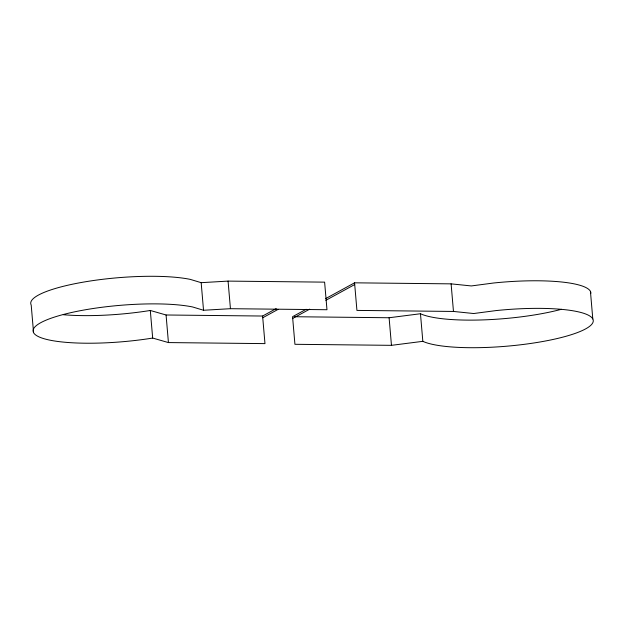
<?xml version="1.0" encoding="UTF-8"?>
<svg xmlns="http://www.w3.org/2000/svg" width="624" height="624" viewBox="0 0 624 624"><rect width="100%" height="100%" fill="white"/><g stroke="black" fill="none" stroke-linecap="round" stroke-linejoin="round"><path stroke-width="0.94" d="M63.289 314.722A88.429 18.236 -4.9 0 0 150.306 310.471L166.07 314.987L262.61 316.033L276.198 308.599M262.759 317.756L278.047 309.395M306.15 309.278L292.562 316.703L294.926 344.3L391.466 345.337L422.83 341.328A88.429 18.236 -4.9 0 0 529.308 343.652A88.429 18.236 -4.9 0 0 591.677 317.476A88.429 18.236 -4.9 0 0 496.072 310.58L473.694 313.529L453.469 311.446L356.928 310.409L354.565 282.82L451.105 283.858L471.323 285.94L493.701 282.992A88.429 18.236 -4.9 0 1 590.905 293.249M325.689 298.6L354.565 282.82M292.711 318.435L309.699 309.145M325.837 300.323L354.713 284.544M294.489 316.727L389.103 317.749L420.467 313.739A88.429 18.236 -4.9 0 0 561.444 309.293M33.563 332.623L31.2 305.035A88.429 18.236 -4.9 0 1 87.399 281.447A88.429 18.236 -4.9 0 1 190.226 279.373L201.17 282.672L228.072 281.104L324.613 282.142L326.976 309.73L230.443 308.693L203.533 310.261L192.59 306.961A88.429 18.236 -4.9 0 0 75.949 311.563A88.429 18.236 -4.9 0 0 41.956 338.052A88.429 18.236 -4.9 0 0 152.677 338.06L168.433 342.576L264.974 343.621L262.61 316.033M590.437 291.377L592.8 318.965M451.105 283.858L453.469 311.446M420.467 313.739L422.83 341.328M389.103 317.749L391.466 345.337M228.072 281.104L230.443 308.693M201.17 282.672L203.533 310.261M166.07 314.987L168.433 342.576M150.306 310.471L152.677 338.06"/></g></svg>
